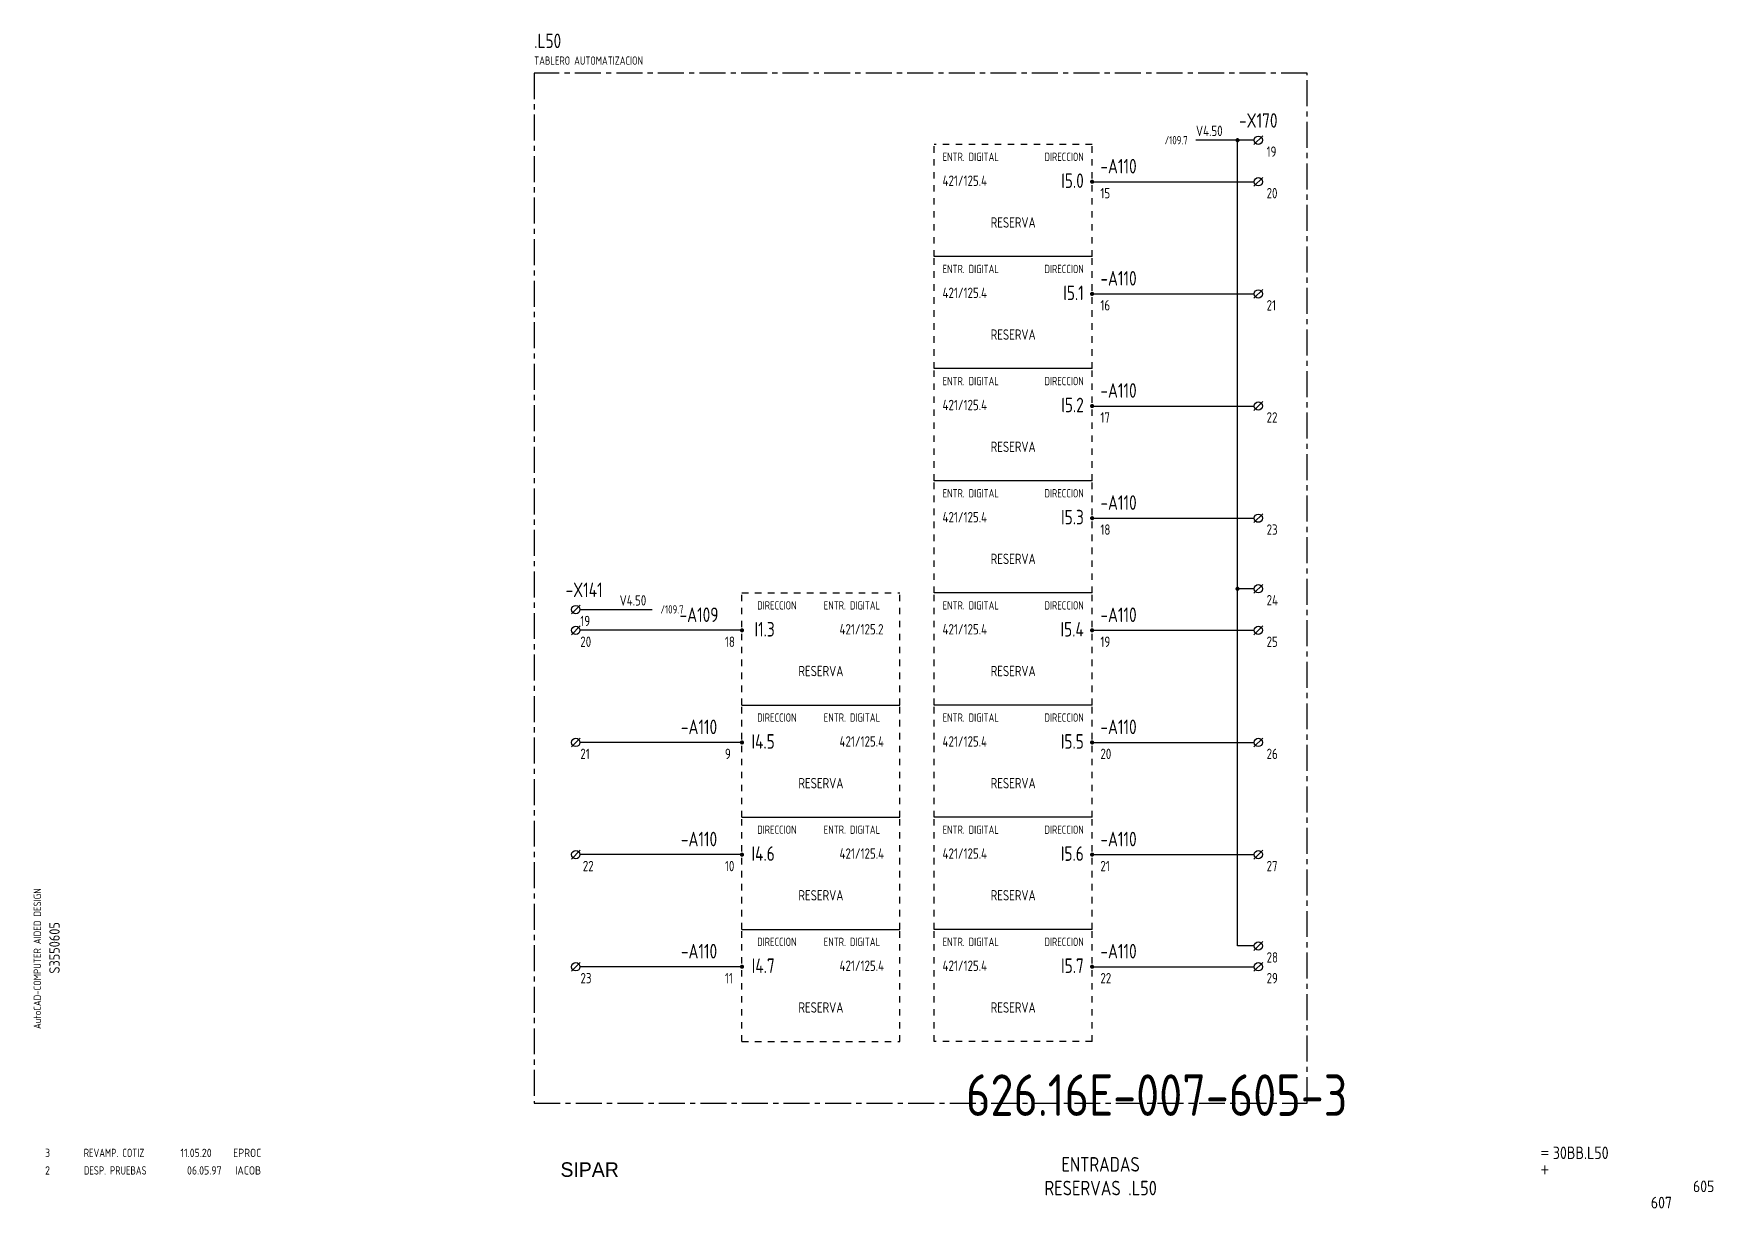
# Model space of a CAD drawing. Extents: x 10 to 414, y 6 to 288.
import ezdxf
from ezdxf.enums import TextEntityAlignment as Align

# ---------------------------------------------------------------- set-up
doc = ezdxf.new("R2010")
doc.units = 0
doc.header["$LTSCALE"] = 5
doc.header["$MEASUREMENT"] = 0
doc.linetypes.add('CENTER', pattern=[2, 1.25, -0.25, 0.25, -0.25])
doc.linetypes.add('HIDDEN1', pattern=[0.625, 0.3125, -0.3125])
doc.layers.get('0').update_dxf_attribs({"linetype": 'CONTINUOUS'})
doc.layers.add('3', color=3, linetype='CONTINUOUS')
doc.layers.add('CART', color=7, linetype='CONTINUOUS')
doc.styles.add('DIN', font='DIN.shx', dxfattribs={"width": 0.85})
doc.styles.add('N', font='ROMANS', dxfattribs={"width": 0.85, "height": 3})
doc.styles.add('SIMPLEX', font='SIMPLEX', dxfattribs={"width": 0.85})
doc.styles.add('X', font='UNIV.SHX', dxfattribs={"height": 3.5})

# ---------------------------------------------------------------- blocks, each defined once
blk = doc.blocks.new('B5-3')
at = {"linetype": 'Continuous', "const_width": 0.5}
blk.add_lwpolyline([(-0.25, 0, 1), (0.25, 0, 1)], format="xyb", close=True, dxfattribs=at)
blk = doc.blocks.new('NORMALE')
at = {"linetype": 'Continuous'}
blk.add_line((-1.06, -1.06), (1.06, 1.06), dxfattribs=at)
at = {"color": 7}
blk.add_circle((0, 0), 1, dxfattribs=at)
at = {"color": 7, "style": 'SIMPLEX', "flags": 9}
for tag, p in [('QUADRO', (-7.5, 4)), ('SEZIONE', (-7.5, 2.5)), ('NUMO', (-7.5, 1)), ('NUMM', (-7.5, -0.5)), ('NOTEM', (-7.5, -2)), ('NOTEV', (-7.5, -3.5)), ('UTENZA', (-7.5, -5)), ('RIP', (-7.5, -6.5)), ('RAGGIO', (-7.5, -8))]:
    blk.add_attdef(tag, p, '', height=1, dxfattribs=at)
at = {"color": 3, "style": 'SIMPLEX', "flags": 8}
for tag, p in [('NUMI', (1.5, 0.5)), ('MORSETTIERA', (1.5, -2.5))]:
    blk.add_attdef(tag, p, '', height=2, dxfattribs=at)
blk = doc.blocks.new('REV2')
at = {"color": 3, "style": 'DIN'}
for s, width, p in [('2', 0.9, (12.45, 13.79)), ('DESP. PRUEBAS', 0.8, (21.76, 13.79)), ('06.05.97', 0.9, (46.59, 13.79)), ('IACOB', 0.9, (58.16, 13.79))]:
    blk.add_text(s, height=2, dxfattribs=dict(at, width=width)).set_placement(p)

msp = doc.modelspace()

# ---------------------------------------------------------------- linework, layer by layer
at = {"color": 3, "linetype": 'CENTER'}
for p, q in [((130.17, 279), (130.17, 31)), ((316.2, 279), (130.17, 279)), ((316.2, 31), (316.2, 279)), ((130.17, 31), (316.2, 31))]:
    msp.add_line(p, q, dxfattribs=at)
for p, q in [((303.44, 262.83), (289.44, 262.83)), ((299.44, 68.83), (299.44, 262.83)), ((264.44, 252.83), (303.44, 252.83)), ((264.44, 225.83), (303.44, 225.83)), ((264.44, 198.83), (303.44, 198.83)), ((264.44, 171.83), (303.44, 171.83)), ((303.44, 154.83), (299.44, 154.83)), ((180.17, 144.83), (141.17, 144.83)), ((264.44, 144.83), (303.44, 144.83)), ((180.17, 117.83), (141.17, 117.83)), ((264.44, 117.83), (303.44, 117.83)), ((180.17, 90.83), (141.17, 90.83)), ((264.44, 90.83), (303.44, 90.83)), ((303.44, 68.83), (299.44, 68.83)), ((180.17, 63.83), (141.17, 63.83)), ((264.44, 63.83), (303.44, 63.83))]:
    msp.add_line(p, q)
at = {"linetype": 'HIDDEN1'}
for p, q in [((226.44, 234.83), (226.44, 261.83)), ((264.44, 261.83), (226.44, 261.83)), ((264.44, 234.83), (264.44, 261.83)), ((226.44, 207.83), (226.44, 234.83)), ((264.44, 207.83), (264.44, 234.83)), ((226.44, 180.83), (226.44, 207.83)), ((264.44, 180.83), (264.44, 207.83)), ((226.44, 153.83), (226.44, 180.83)), ((264.44, 153.83), (264.44, 180.83)), ((180.17, 153.83), (218.17, 153.83)), ((180.17, 126.83), (180.17, 153.83)), ((218.17, 126.83), (218.17, 153.83)), ((226.44, 126.83), (226.44, 153.83)), ((264.44, 126.83), (264.44, 153.83)), ((180.17, 99.83), (180.17, 126.83)), ((218.17, 99.83), (218.17, 126.83)), ((226.44, 99.83), (226.44, 126.83)), ((264.44, 99.83), (264.44, 126.83)), ((180.17, 72.83), (180.17, 99.83)), ((218.17, 72.83), (218.17, 99.83)), ((226.44, 72.83), (226.44, 99.83)), ((264.44, 72.83), (264.44, 99.83)), ((180.17, 45.83), (180.17, 72.83)), ((180.17, 72.83), (218.17, 72.83)), ((218.17, 45.83), (218.17, 72.83)), ((264.44, 72.83), (226.44, 72.83)), ((226.44, 45.83), (226.44, 72.83)), ((264.44, 45.83), (264.44, 72.83)), ((180.17, 45.83), (218.17, 45.83)), ((264.44, 45.83), (226.44, 45.83))]:
    msp.add_line(p, q, dxfattribs=at)
at = {"linetype": 'Continuous'}
for p, q in [((264.44, 234.83), (226.44, 234.83)), ((264.44, 207.83), (226.44, 207.83)), ((264.44, 180.83), (226.44, 180.83)), ((264.44, 153.83), (226.44, 153.83)), ((141.17, 149.83), (158.54, 149.83)), ((180.17, 126.83), (218.17, 126.83)), ((264.44, 126.83), (226.44, 126.83)), ((180.17, 99.83), (218.17, 99.83)), ((264.44, 99.83), (226.44, 99.83)), ((180.17, 72.83), (218.17, 72.83)), ((264.44, 72.83), (226.44, 72.83))]:
    msp.add_line(p, q, dxfattribs=at)
at = {"const_width": 0.5}
for points in [[(299.19, 262.83, 1), (299.69, 262.83, 1)], [(299.19, 154.83, 1), (299.69, 154.83, 1)]]:
    msp.add_lwpolyline(points, format="xyb", close=True, dxfattribs=at)

# ---------------------------------------------------------------- block references
at = {"linetype": 'Continuous'}
for name, p in [('NORMALE', (304.44, 262.83)), ('NORMALE', (304.44, 252.83)), ('NORMALE', (304.44, 225.83)), ('NORMALE', (304.44, 198.83)), ('NORMALE', (304.44, 171.83)), ('NORMALE', (304.44, 154.83)), ('NORMALE', (140.17, 149.83)), ('NORMALE', (140.17, 144.83)), ('NORMALE', (304.44, 144.83)), ('NORMALE', (140.17, 117.83)), ('NORMALE', (304.44, 117.83)), ('NORMALE', (140.17, 90.83)), ('NORMALE', (304.44, 90.83)), ('NORMALE', (304.44, 68.83)), ('NORMALE', (140.17, 63.83)), ('NORMALE', (304.44, 63.83)), ('REV2', (0, 0))]:
    msp.add_blockref(name, p, dxfattribs=at)
for p in [(264.44, 252.83), (264.44, 225.83), (264.44, 198.83), (264.44, 171.83), (264.44, 144.83), (264.44, 117.83), (264.44, 90.83), (264.44, 63.83)]:
    msp.add_blockref('B5-3', p)
at = {"xscale": -1}
for p in [(180.17, 144.83), (180.17, 117.83), (180.17, 90.83), (180.17, 63.83)]:
    msp.add_blockref('B5-3', p, dxfattribs=at)

# ---------------------------------------------------------------- texts
at = {"color": 3, "style": 'DIN'}
for s, height, width, p in [('.L50', 3.5, 0.8, (130.17, 285)), ('3', 2, 0.9, (12.44, 18.02)), ('REVAMP. COTIZ', 2, 0.8, (21.75, 18.02)), ('11.05.20', 2, 0.9, (45.02, 18.02)), ('EPROC', 2, 0.9, (57.7, 18.02))]:
    msp.add_text(s, height=height, dxfattribs=dict(at, width=width)).set_placement(p)
at = {"style": 'DIN', "width": 0.8}
for s, height, p in [('TABLERO AUTOMATIZACION', 2, (130.17, 281)), ('V4.50', 2.5, (289.44, 263.83)), ('19', 2.5, (306.44, 258.83)), ('421/125.4', 2.5, (228.44, 251.83)), ('15', 2.5, (266.44, 248.83)), ('20', 2.5, (306.44, 248.83)), ('421/125.4', 2.5, (228.44, 224.83)), ('16', 2.5, (266.44, 221.83)), ('21', 2.5, (306.44, 221.83)), ('421/125.4', 2.5, (228.44, 197.83)), ('17', 2.5, (266.44, 194.83)), ('22', 2.5, (306.44, 194.83)), ('421/125.4', 2.5, (228.44, 170.83)), ('18', 2.5, (266.44, 167.83)), ('23', 2.5, (306.44, 167.83)), ('V4.50', 2.5, (150.72, 150.79)), ('24', 2.5, (306.44, 150.83)), ('19', 2.5, (141.26, 145.83)), ('421/125.2', 2.5, (203.65, 143.83)), ('421/125.4', 2.5, (228.44, 143.83)), ('20', 2.5, (141.26, 140.83)), ('18', 2.5, (176.07, 140.83)), ('19', 2.5, (266.44, 140.83)), ('25', 2.5, (306.44, 140.83)), ('421/125.4', 2.5, (203.65, 116.83)), ('421/125.4', 2.5, (228.44, 116.83)), ('21', 2.5, (141.26, 113.83)), ('9', 2.5, (176.07, 113.83)), ('20', 2.5, (266.44, 113.83)), ('26', 2.5, (306.44, 113.83)), ('22', 2.5, (141.86, 86.83)), ('10', 2.5, (176.07, 86.83)), ('421/125.4', 2.5, (203.65, 89.83)), ('421/125.4', 2.5, (228.44, 89.83)), ('21', 2.5, (266.44, 86.83)), ('27', 2.5, (306.44, 86.83)), ('421/125.4', 2.5, (203.65, 62.83)), ('421/125.4', 2.5, (228.44, 62.83)), ('28', 2.5, (306.44, 64.83)), ('23', 2.5, (141.3, 59.83)), ('11', 2.5, (176.07, 59.83)), ('22', 2.5, (266.44, 59.83)), ('29', 2.5, (306.44, 59.83))]:
    msp.add_text(s, height=height, dxfattribs=at).set_placement(p)
for p in [(287.44, 261.83), (166.1, 148.87)]:
    msp.add_text('/109.7', height=2, dxfattribs=at).set_placement(p, align=Align.RIGHT)
at = {"color": 1, "style": 'DIN', "width": 0.8}
for p in [(228.44, 257.83), (228.44, 230.83), (228.44, 203.83), (228.44, 176.83), (199.85, 149.83), (228.44, 149.83), (199.85, 122.83), (228.44, 122.83), (199.85, 95.83), (228.44, 95.83), (199.85, 68.83), (228.44, 68.83)]:
    msp.add_text('ENTR. DIGITAL', height=2, dxfattribs=at).set_placement(p)
for p in [(262.44, 257.83), (262.44, 230.83), (262.44, 203.83), (262.44, 176.83), (193.31, 149.83), (262.44, 149.83), (193.31, 122.83), (262.44, 122.83), (193.31, 95.83), (262.44, 95.83), (193.31, 68.83), (262.44, 68.83)]:
    msp.add_text('DIRECCION', height=2, dxfattribs=at).set_placement(p, align=Align.RIGHT)
at = {"style": 'DIN', "width": 0.8}
for p in [(245.44, 241.78), (245.44, 214.78), (245.44, 187.78), (245.44, 160.78), (199.17, 133.78), (245.44, 133.78), (199.17, 106.78), (245.44, 106.78), (199.17, 79.78), (245.44, 79.78), (199.17, 52.78), (245.44, 52.78)]:
    msp.add_text('RESERVA', height=2.5, dxfattribs=at).set_placement(p, align=Align.CENTER)
at = {"color": 2, "insert": (234.09, 37.92), "char_height": 10, "width": 111.0411, "attachment_point": 1, "style": 'DIN'}
msp.add_mtext('626.16E-007-605-3', dxfattribs=at)
at = {"layer": '3', "style": 'DIN', "width": 0.8}
for s, p in [('-X170', (304.44, 265.83)), ('-X141', (142.17, 152.83))]:
    msp.add_text(s, height=3.5, dxfattribs=at).set_placement(p, align=Align.CENTER)
for s, p in [('I5.0', (262.44, 251.33)), ('I5.1', (262.44, 224.33)), ('I5.2', (262.44, 197.33)), ('I5.3', (262.44, 170.33)), ('I1.3', (188.05, 143.33)), ('I5.4', (262.44, 143.33)), ('I4.5', (188.05, 116.33)), ('I5.5', (262.44, 116.33)), ('I4.6', (188.05, 89.33)), ('I5.6', (262.44, 89.33)), ('I4.7', (188.05, 62.33)), ('I5.7', (262.44, 62.33))]:
    msp.add_text(s, height=3.5, dxfattribs=at).set_placement(p, align=Align.RIGHT)
for s, p in [('-A110  ', (266.44, 254.83)), ('-A110 ', (266.44, 227.83)), ('-A110 ', (266.44, 200.83)), ('-A110 ', (266.44, 173.83)), ('-A109', (165.15, 146.83)), ('-A110  ', (266.44, 146.83)), ('-A110', (165.47, 119.83)), ('-A110  ', (266.44, 119.83)), ('-A110', (165.47, 92.83)), ('-A110', (266.44, 92.83)), ('-A110', (165.47, 65.83)), ('-A110', (266.44, 65.83))]:
    msp.add_text(s, height=3.5, dxfattribs=at).set_placement(p)
at = {"layer": '3', "color": 2, "style": 'DIN', "width": 0.85}
for s, p in [('ENTRADAS', (266.5, 14.51)), ('RESERVAS .L50', (266.5, 8.8))]:
    msp.add_text(s, height=3.5, dxfattribs=at).set_placement(p, align=Align.CENTER)
at = {"layer": 'CART', "color": 1, "style": 'DIN', "width": 0.9}
msp.add_text('AutoCAD-COMPUTER AIDED DESIGN', height=1.8, rotation=90, dxfattribs=at).set_placement((11.47, 48.84))
at = {"layer": 'CART', "color": 3, "style": 'N', "width": 0.85}
for s, p in [('=', (372.24, 17.91)), ('+', (372.24, 13.87))]:
    msp.add_text(s, height=2.5, dxfattribs=at).set_placement(p)
at = {"layer": 'CART', "color": 3, "style": 'DIN', "width": 0.9, "flags": 1}
msp.add_attdef('S3550605', text='', height=2.5, rotation=90, dxfattribs=at).set_placement((15.95, 68.38), align=Align.CENTER)
at = {"layer": 'CART', "color": 3, "style": 'DIN', "width": 0.85}
msp.add_attdef('30BB.L50', text='', height=3, dxfattribs=at).set_placement((375.33, 16.63), align=Align.BOTTOM_LEFT)
at = {"layer": 'CART', "color": 6, "style": 'X', "flags": 1}
msp.add_attdef('SIPAR', text='', height=3.5, dxfattribs=at).set_placement((143.5, 15), align=Align.MIDDLE)
at = {"layer": 'CART', "color": 2, "style": 'DIN', "width": 0.9, "flags": 1}
msp.add_attdef('605', text='', height=2.8, dxfattribs=at).set_placement((414.2, 9.56), align=Align.RIGHT)
at = {"layer": 'CART', "color": 7, "style": 'DIN', "width": 0.9, "flags": 1}
msp.add_attdef('607', (398.93, 5.65), '', height=2.8, dxfattribs=at)

doc.saveas('drawing.dxf')
